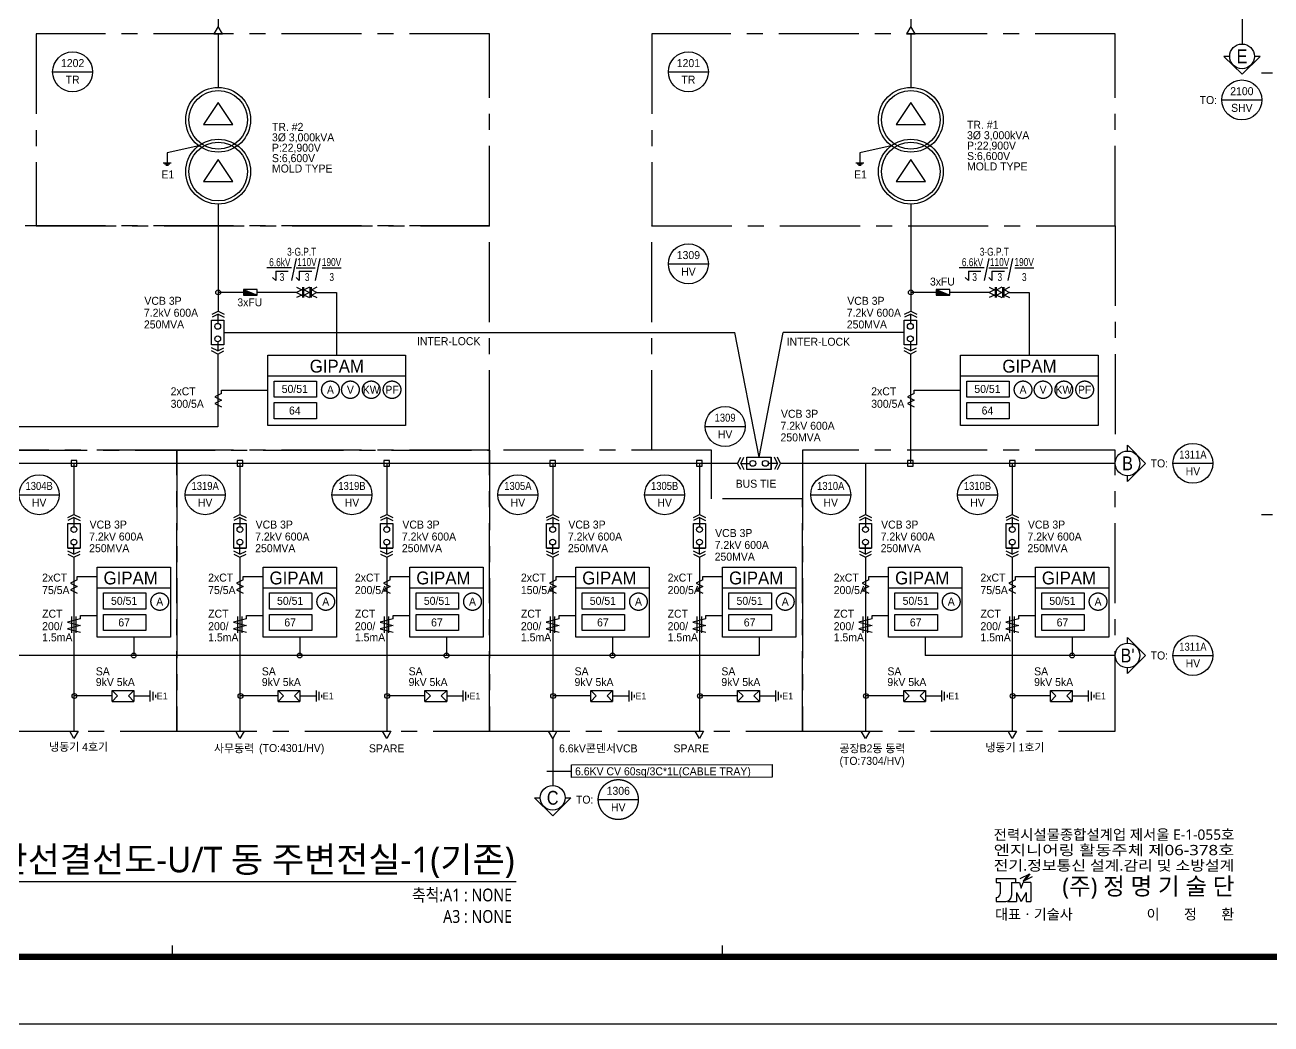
# Model space of a CAD drawing. Header units: millimetres. Extents: x 0 to 252300, y -45585 to -15885.
# Drawn here: x 17195 to 36651, y -45585 to -29982 of the extents above; entities that cross this region are included whole.
import ezdxf
from ezdxf.enums import TextEntityAlignment as Align

# ---------------------------------------------------------------- set-up
doc = ezdxf.new("R2010")
doc.units = ezdxf.units.MM
doc.header["$LTSCALE"] = 1000
for name, pattern in [('CEN', [62, 60, -1, 0, -1]), ('CENTER', [2, 1.25, -0.25, 0.25, -0.25]), ('ELP', [16.5, 14, -1, 0.5, -1])]:
    doc.linetypes.add(name, pattern=pattern)
for name, color, linetype in [('100', 4, 'Continuous'), ('11$0$TEXT', 3, 'Continuous'), ('11$1$SYM', 3, 'Continuous'), ('150', 6, 'Continuous'), ('50', 3, 'Continuous'), ('60', 2, 'Continuous'), ('ABC', 1, 'Continuous'), ('BUS', 6, 'Continuous'), ('e-line-sub', 3, 'Continuous'), ('ELEC-TEXT', 2, 'Continuous'), ('L1-CEILING', 3, 'Continuous'), ('L2', 7, 'Continuous'), ('L3-GROUND', 2, 'ELP'), ('line', 9, 'Continuous'), ('LINE3', 1, 'CENTER'), ('LL', 2, 'Continuous'), ('S', 4, 'Continuous'), ('sing', 2, 'Continuous'), ('SYM', 3, 'Continuous'), ('TIT', 2, 'Continuous'), ('XR-SHEET(통신)$0$WD-E$0$WD', 6, 'Continuous'), ('XR-SHEET-SHT', 5, 'Continuous'), ('XREF', 7, 'CEN'), ('추가도면층', 2, 'Continuous')]:
    doc.layers.add(name, color=color, linetype=linetype)
doc.layers.add('XR-SHEET-TEMP', color=171, linetype='Continuous', plot=False)
doc.styles.add('CW', font='')
doc.styles.add('GHS', font='malgun.ttf')
doc.styles.add('XR-SHEET(통신)$0$WD-E$0$GHS', font='malgun.ttf')
doc.styles.get('CW').set_extended_font_data('Dotum')

# ---------------------------------------------------------------- blocks, each defined once
blk = doc.blocks.new('A$C73120EFD')
at = {"layer": 'XR-SHEET(통신)$0$WD-E$0$WD', "color": 4}
for p, q in [((-27546, 7102), (-27546, 6933)), ((-27546, 7102), (-26702, 7102)), ((-26702, 7102), (-26702, 6933)), ((-26494, 7105), (-26082, 7309)), ((-26165, 7268), (-26370, 6991)), ((-26370, 6991), (-25958, 7194)), ((-26370, 6991), (-26257, 7073)), ((-26349, 7019), (-26236, 7101)), ((-26328, 7047), (-26215, 7129)), ((-26308, 7075), (-26194, 7157)), ((-26082, 7309), (-26288, 7031)), ((-26287, 7103), (-26173, 7186)), ((-26266, 7131), (-26153, 7214)), ((-26245, 7160), (-26132, 7242)), ((-26224, 7188), (-26111, 7270)), ((-26203, 7216), (-26090, 7298)), ((-26183, 7244), (-26117, 7292)), ((-27546, 6933), (-27377, 6933)), ((-27377, 6933), (-27377, 6434)), ((-26871, 6933), (-26871, 6358)), ((-26871, 6933), (-26534, 6933)), ((-26534, 6933), (-26449, 6680)), ((-26449, 6680), (-26365, 6933)), ((-26027, 6933), (-26365, 6933)), ((-26314, 7018), (-26278, 7045)), ((-26027, 6933), (-26027, 6105)), ((-27546, 6273), (-27546, 6105)), ((-27546, 6273), (-27538, 6273)), ((-27546, 6105), (-27124, 6105)), ((-27052, 6115), (-27052, 6105)), ((-27052, 6105), (-26660, 6105)), ((-26660, 6490), (-26449, 6105)), ((-26660, 6490), (-26660, 6105)), ((-26238, 6490), (-26449, 6105)), ((-26238, 6490), (-26238, 6105)), ((-26238, 6105), (-26027, 6105))]:
    blk.add_line(p, q, dxfattribs=at)
for centre, radius in [((-27538, 6434), 160), ((-27124, 6358), 253)]:
    blk.add_arc(centre, radius, 270, 0, dxfattribs=at)
at = {"layer": 'XR-SHEET(통신)$0$WD-E$0$WD', "color": 4, "style": 'XR-SHEET(통신)$0$WD-E$0$GHS'}
for s, width, p, p2 in [('전력시설물종합설계업 제서울 E-1-055호', 0.877197, (-27655, 8791), (-17155, 8791)), ('엔지니어링 활동주체 제06-378호', 1.078185, (-27655, 8118), (-17155, 8118)), ('전기.정보통신 설계.감리 및 소방설계', 0.962199, (-27655, 7445), (-17155, 7445))]:
    blk.add_text(s, height=450, dxfattribs=dict(at, width=width)).set_placement(p, p2, align=Align.FIT)
for s, height, p in [('(주) 정 명 기 술 단', 750, (-17155, 6387)), ('이       정       환', 450, (-17155, 5315))]:
    blk.add_text(s, height=height, dxfattribs=at).set_placement(p, align=Align.RIGHT)
blk.add_text('대표ㆍ기술사 ', height=450, dxfattribs=at).set_placement((-27597, 5315))
blk = doc.blocks.new('XR-FORM-EE', base_point=(461, 408))
at = {"layer": 'XR-SHEET-SHT', "color": 5}
blk.add_lwpolyline([(0, 118800), (168200, 118800), (168200, 0), (0, 0)], close=True, dxfattribs=at)
at = {"layer": 'XR-SHEET-SHT', "color": 5, "const_width": 400}
blk.add_lwpolyline([(9300, 114600), (163900, 114600), (163900, 4200), (9300, 4200)], close=True, dxfattribs=at)
at = {"layer": 'XR-SHEET-TEMP'}
for p, q in [((146700, 59400), (146000, 59400)), ((146700, 31800), (146000, 31800)), ((78000, 4200), (78000, 4900)), ((112350, 4200), (112350, 4900))]:
    blk.add_line(p, q, dxfattribs=at)
at = {"layer": 'S', "xscale": 1.431220871780062, "yscale": 1.431220896772468, "zscale": 1.431220886775505}
blk.add_blockref('A$C73120EFD', (168863, -1070), dxfattribs=at)

msp = doc.modelspace()

# ---------------------------------------------------------------- linework, layer by layer
at = {"color": 8}
for p, q in [((20608, -34121), (20689, -34202)), ((20608, -34129), (20681, -34202)), ((20608, -34136), (20674, -34202)), ((20608, -34144), (20666, -34202)), ((20608, -34151), (20659, -34202)), ((20608, -34159), (20651, -34202)), ((20608, -34166), (20644, -34202)), ((20608, -34174), (20636, -34202)), ((20608, -34182), (20628, -34202)), ((20608, -34189), (20621, -34202)), ((20608, -34197), (20613, -34202)), ((20613, -34118), (20696, -34202)), ((20625, -34123), (20704, -34202)), ((20638, -34128), (20712, -34202)), ((20651, -34133), (20719, -34202)), ((20663, -34138), (20727, -34202)), ((20676, -34143), (20734, -34202)), ((20688, -34148), (20742, -34202)), ((20701, -34153), (20749, -34202)), ((20714, -34158), (20757, -34202)), ((20726, -34164), (20764, -34202)), ((20739, -34169), (20772, -34202)), ((20751, -34174), (20780, -34202)), ((20764, -34179), (20787, -34202)), ((20777, -34184), (20795, -34202)), ((20789, -34189), (20802, -34202)), ((20802, -34194), (20810, -34202)), ((20814, -34199), (20817, -34202)), ((31422, -34121), (31503, -34202)), ((31422, -34129), (31495, -34202)), ((31422, -34136), (31488, -34202)), ((31422, -34144), (31480, -34202)), ((31422, -34151), (31473, -34202)), ((31422, -34159), (31465, -34202)), ((31422, -34166), (31457, -34202)), ((31422, -34174), (31450, -34202)), ((31422, -34182), (31442, -34202)), ((31422, -34189), (31435, -34202)), ((31422, -34197), (31427, -34202)), ((31427, -34118), (31510, -34202)), ((31439, -34123), (31518, -34202)), ((31452, -34128), (31525, -34202)), ((31465, -34133), (31533, -34202)), ((31477, -34138), (31541, -34202)), ((31490, -34143), (31548, -34202)), ((31502, -34148), (31556, -34202)), ((31515, -34153), (31563, -34202)), ((31527, -34158), (31571, -34202)), ((31540, -34164), (31578, -34202)), ((31553, -34169), (31586, -34202)), ((31565, -34174), (31593, -34202)), ((31578, -34179), (31601, -34202)), ((31590, -34184), (31609, -34202)), ((31603, -34189), (31616, -34202)), ((31616, -34194), (31624, -34202)), ((31628, -34199), (31631, -34202)), ((17916, -36784), (17916, -36873)), ((18005, -36784), (17916, -36784)), ((17916, -36873), (18005, -36873)), ((18005, -36873), (18005, -36784)), ((20508, -36784), (20508, -36873)), ((20597, -36784), (20508, -36784)), ((20508, -36873), (20597, -36873)), ((20597, -36873), (20597, -36784)), ((22799, -36784), (22799, -36873)), ((22888, -36784), (22799, -36784)), ((22799, -36873), (22888, -36873)), ((22888, -36873), (22888, -36784)), ((25391, -36784), (25391, -36873)), ((25480, -36784), (25391, -36784)), ((25391, -36873), (25480, -36873)), ((25480, -36873), (25480, -36784)), ((27682, -36784), (27682, -36873)), ((27771, -36784), (27682, -36784)), ((27682, -36873), (27771, -36873)), ((27771, -36873), (27771, -36784)), ((30974, -36784), (30974, -36873)), ((31063, -36784), (30974, -36784)), ((30974, -36873), (31063, -36873)), ((31063, -36873), (31063, -36784)), ((32566, -36784), (32566, -36873)), ((32655, -36784), (32566, -36784)), ((32566, -36873), (32655, -36873)), ((32655, -36873), (32655, -36784))]:
    msp.add_line(p, q, dxfattribs=at)
for centre, radius in [((20212, -34159), 37.9), ((31026, -34159), 37.9), ((20205, -34689), 45.5), ((31019, -34689), 45.5), ((20205, -34885), 45.5), ((31019, -34885), 45.5), ((28559, -36829), 45.5), ((28755, -36829), 45.5), ((17961, -37863), 45.5), ((20552, -37863), 45.5), ((22844, -37863), 45.5), ((25435, -37863), 45.5), ((27727, -37863), 45.5), ((30319, -37863), 45.5), ((32611, -37863), 45.5), ((17961, -38058), 45.5), ((20552, -38058), 45.5), ((22844, -38058), 45.5), ((25435, -38058), 45.5), ((27727, -38058), 45.5), ((30319, -38058), 45.5), ((32611, -38058), 45.5), ((18894, -39829), 37.9), ((21485, -39829), 37.9), ((23777, -39829), 37.9), ((26368, -39829), 37.9), ((33544, -39829), 37.9), ((17968, -40461), 37.9), ((20560, -40461), 37.9), ((22851, -40461), 37.9), ((25442, -40461), 37.9), ((27734, -40461), 37.9), ((30326, -40461), 37.9), ((32618, -40461), 37.9)]:
    msp.add_circle(centre, radius, dxfattribs=at)
at = {"layer": '100', "color": 8}
for p, q in [((19908, -31868), (19418, -31977)), ((30722, -31868), (30232, -31977)), ((19417, -31977), (19417, -32139)), ((30230, -31977), (30230, -32139)), ((31026, -32082), (30796, -32427)), ((19477, -32139), (19356, -32139)), ((19457, -32159), (19376, -32159)), ((19437, -32179), (19396, -32179)), ((30291, -32139), (30170, -32139)), ((30271, -32159), (30190, -32159)), ((30251, -32179), (30210, -32179))]:
    msp.add_line(p, q, dxfattribs=at)
for centre, radius in [((20212, -31463), 506), ((20212, -31463), 458), ((31026, -31463), 506), ((31026, -31463), 458), ((20212, -32273), 506), ((20212, -32273), 458), ((31026, -32273), 506), ((31026, -32273), 458)]:
    msp.add_circle(centre, radius, dxfattribs=at)
at = {"layer": '11$0$TEXT', "color": 8}
for p, q in [((25729, -41535), (28863, -41530)), ((25729, -41735), (25729, -41535)), ((28863, -41530), (28863, -41730)), ((28863, -41730), (25729, -41735))]:
    msp.add_line(p, q, dxfattribs=at)
at = {"layer": '11$1$SYM', "color": 8}
for p, q in [((25345, -41635), (25525, -41635)), ((25525, -41635), (25729, -41635))]:
    msp.add_line(p, q, dxfattribs=at)
at = {"layer": '150', "color": 8}
for p, q in [((21437, -34078), (21518, -34119)), ((21518, -34119), (21437, -34159)), ((21437, -34159), (21518, -34200)), ((21518, -34200), (21437, -34240)), ((21636, -34078), (21555, -34119)), ((21555, -34119), (21636, -34159)), ((21636, -34159), (21555, -34200)), ((21555, -34200), (21636, -34240)), ((21754, -34078), (21673, -34119)), ((21673, -34119), (21754, -34159)), ((21754, -34159), (21673, -34200)), ((21673, -34200), (21754, -34240)), ((32251, -34078), (32332, -34119)), ((32332, -34119), (32251, -34159)), ((32251, -34159), (32332, -34200)), ((32332, -34200), (32251, -34240)), ((32450, -34078), (32369, -34119)), ((32369, -34119), (32450, -34159)), ((32450, -34159), (32369, -34200)), ((32369, -34200), (32450, -34240)), ((32568, -34078), (32487, -34119)), ((32487, -34119), (32568, -34159)), ((32568, -34159), (32487, -34200)), ((32487, -34200), (32568, -34240)), ((20264, -35740), (20160, -35792)), ((20160, -35792), (20264, -35844)), ((20264, -35688), (20419, -35688)), ((20264, -35740), (20264, -35688)), ((31078, -35740), (30974, -35792)), ((30974, -35792), (31078, -35844)), ((31078, -35688), (31233, -35688)), ((31078, -35740), (31078, -35688)), ((20264, -35844), (20160, -35896)), ((20160, -35896), (20264, -35947)), ((31078, -35844), (30974, -35896)), ((30974, -35896), (31078, -35947)), ((18012, -38650), (17909, -38701)), ((17909, -38701), (18012, -38753)), ((18012, -38598), (18168, -38598)), ((18012, -38650), (18012, -38598)), ((20604, -38650), (20501, -38701)), ((20501, -38701), (20604, -38753)), ((20604, -38598), (20760, -38598)), ((20604, -38650), (20604, -38598)), ((22896, -38650), (22792, -38701)), ((22792, -38701), (22896, -38753)), ((22896, -38598), (23051, -38598)), ((22896, -38650), (22896, -38598)), ((25487, -38650), (25383, -38701)), ((25383, -38701), (25487, -38753)), ((25487, -38598), (25642, -38598)), ((25487, -38650), (25487, -38598)), ((27778, -38650), (27675, -38701)), ((27675, -38701), (27778, -38753)), ((27778, -38598), (27934, -38598)), ((27778, -38650), (27778, -38598)), ((30371, -38650), (30267, -38701)), ((30267, -38701), (30371, -38753)), ((30371, -38598), (30526, -38598)), ((30371, -38650), (30371, -38598)), ((32662, -38650), (32559, -38701)), ((32559, -38701), (32662, -38753)), ((32662, -38598), (32818, -38598)), ((32662, -38650), (32662, -38598)), ((18012, -38753), (17909, -38805)), ((17909, -38805), (18012, -38857)), ((20604, -38753), (20501, -38805)), ((20501, -38805), (20604, -38857)), ((22896, -38753), (22792, -38805)), ((22792, -38805), (22896, -38857)), ((25487, -38753), (25383, -38805)), ((25383, -38805), (25487, -38857)), ((27778, -38753), (27675, -38805)), ((27675, -38805), (27778, -38857)), ((30371, -38753), (30267, -38805)), ((30267, -38805), (30371, -38857)), ((32662, -38753), (32559, -38805)), ((32559, -38805), (32662, -38857)), ((18062, -39257), (17859, -39309)), ((17925, -39476), (17925, -39222)), ((17996, -39476), (17996, -39222)), ((18062, -39205), (18168, -39205)), ((18062, -39257), (18062, -39205)), ((20654, -39257), (20451, -39309)), ((20517, -39476), (20517, -39222)), ((20588, -39476), (20588, -39222)), ((20654, -39205), (20760, -39205)), ((20654, -39257), (20654, -39205)), ((22946, -39257), (22742, -39309)), ((22809, -39476), (22809, -39222)), ((22879, -39476), (22879, -39222)), ((22946, -39205), (23051, -39205)), ((22946, -39257), (22946, -39205)), ((25537, -39257), (25333, -39309)), ((25400, -39476), (25400, -39222)), ((25470, -39476), (25470, -39222)), ((25537, -39205), (25642, -39205)), ((25537, -39257), (25537, -39205)), ((27828, -39257), (27625, -39309)), ((27691, -39476), (27691, -39222)), ((27762, -39476), (27762, -39222)), ((27828, -39205), (27934, -39205)), ((27828, -39257), (27828, -39205)), ((30421, -39257), (30217, -39309)), ((30284, -39476), (30284, -39222)), ((30354, -39476), (30354, -39222)), ((30421, -39205), (30526, -39205)), ((30421, -39257), (30421, -39205)), ((32712, -39257), (32509, -39309)), ((32575, -39476), (32575, -39222)), ((32646, -39476), (32646, -39222)), ((32712, -39205), (32818, -39205)), ((32712, -39257), (32712, -39205)), ((17859, -39309), (18062, -39360)), ((18062, -39360), (17859, -39412)), ((17859, -39412), (18062, -39464)), ((20451, -39309), (20654, -39360)), ((20654, -39360), (20451, -39412)), ((20451, -39412), (20654, -39464)), ((22742, -39309), (22946, -39360)), ((22946, -39360), (22742, -39412)), ((22742, -39412), (22946, -39464)), ((25333, -39309), (25537, -39360)), ((25537, -39360), (25333, -39412)), ((25333, -39412), (25537, -39464)), ((27625, -39309), (27828, -39360)), ((27828, -39360), (27625, -39412)), ((27625, -39412), (27828, -39464)), ((30217, -39309), (30421, -39360)), ((30421, -39360), (30217, -39412)), ((30217, -39412), (30421, -39464)), ((32509, -39309), (32712, -39360)), ((32712, -39360), (32509, -39412)), ((32509, -39412), (32712, -39464))]:
    msp.add_line(p, q, dxfattribs=at)
at = {"layer": '50', "color": 8}
for p, q in [((20608, -34116), (20822, -34202)), ((20608, -34116), (20608, -34202)), ((20822, -34116), (20608, -34116)), ((20608, -34202), (20822, -34202)), ((20822, -34202), (20822, -34116)), ((21437, -34159), (20822, -34159)), ((21754, -34159), (22062, -34159)), ((22062, -34159), (22062, -35141)), ((31422, -34116), (31636, -34202)), ((31422, -34116), (31422, -34202)), ((31636, -34116), (31422, -34116)), ((31422, -34202), (31636, -34202)), ((31636, -34202), (31636, -34116)), ((32251, -34159), (31636, -34159)), ((32568, -34159), (32876, -34159)), ((32876, -34159), (32876, -35141)), ((20109, -34978), (20109, -34595)), ((20109, -34595), (20300, -34595)), ((20116, -34500), (20212, -34452)), ((20212, -34500), (20116, -34548)), ((20212, -34452), (20308, -34500)), ((20212, -34500), (20308, -34548)), ((20300, -34595), (20300, -34978)), ((30923, -34978), (30923, -34595)), ((30923, -34595), (31114, -34595)), ((30930, -34500), (31026, -34452)), ((31026, -34500), (30930, -34548)), ((31026, -34452), (31121, -34500)), ((31026, -34500), (31121, -34548)), ((31114, -34595), (31114, -34978)), ((20300, -34978), (20109, -34978)), ((31114, -34978), (30923, -34978)), ((20205, -35074), (20109, -35026)), ((20205, -35121), (20109, -35074)), ((20205, -35074), (20300, -35026)), ((20205, -35121), (20300, -35074)), ((31019, -35074), (30923, -35026)), ((31019, -35121), (30923, -35074)), ((31019, -35074), (31114, -35026)), ((31019, -35121), (31114, -35074)), ((28322, -36829), (28370, -36733)), ((28370, -36829), (28418, -36733)), ((28466, -36733), (28848, -36733)), ((28466, -36924), (28466, -36733)), ((28848, -36733), (28848, -36924)), ((28848, -36924), (28848, -36733)), ((28944, -36829), (28896, -36733)), ((28992, -36829), (28944, -36733)), ((28370, -36924), (28322, -36829)), ((28370, -36829), (28418, -36924)), ((28848, -36924), (28466, -36924)), ((28944, -36829), (28896, -36924)), ((28944, -36924), (28992, -36829)), ((17865, -37674), (17961, -37626)), ((17961, -37674), (17865, -37722)), ((17961, -37626), (18056, -37674)), ((17961, -37674), (18056, -37722)), ((20457, -37674), (20552, -37626)), ((20552, -37674), (20457, -37722)), ((20552, -37626), (20648, -37674)), ((20552, -37674), (20648, -37722)), ((22748, -37674), (22844, -37626)), ((22844, -37674), (22748, -37722)), ((22844, -37626), (22939, -37674)), ((22844, -37674), (22939, -37722)), ((25340, -37674), (25435, -37626)), ((25435, -37674), (25340, -37722)), ((25435, -37626), (25531, -37674)), ((25435, -37674), (25531, -37722)), ((27631, -37674), (27727, -37626)), ((27727, -37674), (27631, -37722)), ((27727, -37626), (27822, -37674)), ((27727, -37674), (27822, -37722)), ((30224, -37674), (30319, -37626)), ((30319, -37674), (30224, -37722)), ((30319, -37626), (30415, -37674)), ((30319, -37674), (30415, -37722)), ((32515, -37674), (32611, -37626)), ((32611, -37674), (32515, -37722)), ((32611, -37626), (32706, -37674)), ((32611, -37674), (32706, -37722)), ((17865, -38152), (17865, -37769)), ((17865, -37769), (18056, -37769)), ((18056, -37769), (18056, -38152)), ((20457, -38152), (20457, -37769)), ((20457, -37769), (20648, -37769)), ((20648, -37769), (20648, -38152)), ((22748, -38152), (22748, -37769)), ((22748, -37769), (22939, -37769)), ((22939, -37769), (22939, -38152)), ((25340, -38152), (25340, -37769)), ((25340, -37769), (25531, -37769)), ((25531, -37769), (25531, -38152)), ((27631, -38152), (27631, -37769)), ((27631, -37769), (27822, -37769)), ((27822, -37769), (27822, -38152)), ((30224, -38152), (30224, -37769)), ((30224, -37769), (30415, -37769)), ((30415, -37769), (30415, -38152)), ((32515, -38152), (32515, -37769)), ((32515, -37769), (32706, -37769)), ((32706, -37769), (32706, -38152)), ((18056, -38152), (17865, -38152)), ((17865, -38152), (18056, -38152)), ((17961, -38247), (17865, -38200)), ((17865, -38247), (17961, -38295)), ((17961, -38247), (18056, -38200)), ((17961, -38295), (18056, -38247)), ((20648, -38152), (20457, -38152)), ((20457, -38152), (20648, -38152)), ((20552, -38247), (20457, -38200)), ((20457, -38247), (20552, -38295)), ((20552, -38247), (20648, -38200)), ((20552, -38295), (20648, -38247)), ((22939, -38152), (22748, -38152)), ((22748, -38152), (22939, -38152)), ((22844, -38247), (22748, -38200)), ((22748, -38247), (22844, -38295)), ((22844, -38247), (22939, -38200)), ((22844, -38295), (22939, -38247)), ((25531, -38152), (25340, -38152)), ((25340, -38152), (25531, -38152)), ((25435, -38247), (25340, -38200)), ((25340, -38247), (25435, -38295)), ((25435, -38247), (25531, -38200)), ((25435, -38295), (25531, -38247)), ((27822, -38152), (27631, -38152)), ((27631, -38152), (27822, -38152)), ((27727, -38247), (27631, -38200)), ((27631, -38247), (27727, -38295)), ((27727, -38247), (27822, -38200)), ((27727, -38295), (27822, -38247)), ((30415, -38152), (30224, -38152)), ((30224, -38152), (30415, -38152)), ((30319, -38247), (30224, -38200)), ((30224, -38247), (30319, -38295)), ((30319, -38247), (30415, -38200)), ((30319, -38295), (30415, -38247)), ((32706, -38152), (32515, -38152)), ((32515, -38152), (32706, -38152)), ((32611, -38247), (32515, -38200)), ((32515, -38247), (32611, -38295)), ((32611, -38247), (32706, -38200)), ((32611, -38295), (32706, -38247)), ((18556, -40376), (18896, -40376)), ((18641, -40461), (18556, -40376)), ((18556, -40546), (18556, -40376)), ((18556, -40546), (18641, -40461)), ((18811, -40461), (18896, -40376)), ((18896, -40546), (18811, -40461)), ((18896, -40376), (18896, -40546)), ((21148, -40376), (21488, -40376)), ((21233, -40461), (21148, -40376)), ((21148, -40546), (21148, -40376)), ((21148, -40546), (21233, -40461)), ((21403, -40461), (21488, -40376)), ((21488, -40546), (21403, -40461)), ((21488, -40376), (21488, -40546)), ((23440, -40376), (23780, -40376)), ((23525, -40461), (23440, -40376)), ((23440, -40546), (23440, -40376)), ((23440, -40546), (23525, -40461)), ((23695, -40461), (23780, -40376)), ((23780, -40546), (23695, -40461)), ((23780, -40376), (23780, -40546)), ((26031, -40376), (26371, -40376)), ((26116, -40461), (26031, -40376)), ((26031, -40546), (26031, -40376)), ((26031, -40546), (26116, -40461)), ((26286, -40461), (26371, -40376)), ((26371, -40546), (26286, -40461)), ((26371, -40376), (26371, -40546)), ((28322, -40376), (28662, -40376)), ((28407, -40461), (28322, -40376)), ((28322, -40546), (28322, -40376)), ((28322, -40546), (28407, -40461)), ((28577, -40461), (28662, -40376)), ((28662, -40546), (28577, -40461)), ((28662, -40376), (28662, -40546)), ((30915, -40376), (31255, -40376)), ((31000, -40461), (30915, -40376)), ((30915, -40546), (30915, -40376)), ((30915, -40546), (31000, -40461)), ((31170, -40461), (31255, -40376)), ((31255, -40546), (31170, -40461)), ((31255, -40376), (31255, -40546)), ((33206, -40376), (33546, -40376)), ((33291, -40461), (33206, -40376)), ((33206, -40546), (33206, -40376)), ((33206, -40546), (33291, -40461)), ((33461, -40461), (33546, -40376)), ((33546, -40546), (33461, -40461)), ((33546, -40376), (33546, -40546)), ((18556, -40546), (18896, -40546)), ((21148, -40546), (21488, -40546)), ((23440, -40546), (23780, -40546)), ((26031, -40546), (26371, -40546)), ((28322, -40546), (28662, -40546)), ((30915, -40546), (31255, -40546)), ((33206, -40546), (33546, -40546))]:
    msp.add_line(p, q, dxfattribs=at)
at = {"layer": '60', "color": 8}
for p, q in [((20205, -34500), (20205, -34643)), ((31019, -34500), (31019, -34643)), ((20205, -34930), (20205, -35074)), ((31019, -34930), (31019, -35074)), ((28370, -36829), (28514, -36829)), ((28944, -36829), (28800, -36829)), ((17961, -37674), (17961, -37817)), ((20552, -37674), (20552, -37817)), ((22844, -37674), (22844, -37817)), ((25435, -37674), (25435, -37817)), ((27727, -37674), (27727, -37817)), ((30319, -37674), (30319, -37817)), ((32611, -37674), (32611, -37817)), ((17961, -38247), (17961, -38104)), ((20552, -38247), (20552, -38104)), ((22844, -38247), (22844, -38104)), ((25435, -38247), (25435, -38104)), ((27727, -38247), (27727, -38104)), ((30319, -38247), (30319, -38104)), ((32611, -38247), (32611, -38104))]:
    msp.add_line(p, q, dxfattribs=at)
at = {"layer": 'BUS', "color": 8}
for p, q in [((20212, -29485), (20212, -30009)), ((31026, -29485), (31026, -30009)), ((36198, -29518), (36198, -30280)), ((20212, -30123), (20212, -30957)), ((31026, -30123), (31026, -30957)), ((20212, -31192), (19982, -31537)), ((20442, -31537), (20212, -31192)), ((31026, -31192), (30796, -31537)), ((31256, -31537), (31026, -31192)), ((19982, -31537), (20442, -31537)), ((30796, -31537), (31256, -31537)), ((20212, -32082), (19982, -32427)), ((20442, -32427), (20212, -32082)), ((31256, -32427), (31026, -32082)), ((19982, -32427), (20442, -32427)), ((30796, -32427), (31256, -32427)), ((20212, -32779), (20212, -34452)), ((31026, -32779), (31026, -34452)), ((20205, -35121), (20205, -36257)), ((31019, -35121), (31019, -36829)), ((20205, -36257), (2981, -36257)), ((28322, -36829), (2981, -36829)), ((17961, -36829), (17961, -37626)), ((20552, -36829), (20552, -37626)), ((22844, -36829), (22844, -37626)), ((25435, -36829), (25435, -37626)), ((27727, -36829), (27727, -37626)), ((34217, -36829), (28992, -36829)), ((30319, -36829), (30319, -37626)), ((32611, -36829), (32611, -37626)), ((17961, -38295), (17961, -41011)), ((20552, -38295), (20552, -41011)), ((22844, -38295), (22844, -41011)), ((25435, -38295), (25435, -41011)), ((27727, -38295), (27727, -41011)), ((30319, -38295), (30319, -41011)), ((32611, -38295), (32611, -41011)), ((25435, -41125), (25435, -41857))]:
    msp.add_line(p, q, dxfattribs=at)
at = {"layer": 'e-line-sub', "color": 8}
for p, q in [((36004, -30473), (35915, -30473)), ((35915, -30473), (36198, -30753)), ((36198, -30753), (36481, -30473)), ((36481, -30473), (36391, -30473)), ((34410, -36635), (34410, -36546)), ((34410, -36546), (34690, -36829)), ((34690, -36829), (34410, -37112)), ((34410, -37112), (34410, -37022)), ((34410, -39636), (34410, -39546)), ((34410, -39546), (34690, -39829)), ((34690, -39829), (34410, -40112)), ((34410, -40112), (34410, -40022)), ((25152, -42051), (25242, -42051)), ((25435, -42331), (25152, -42051)), ((25718, -42051), (25435, -42331)), ((25628, -42051), (25718, -42051))]:
    msp.add_line(p, q, dxfattribs=at)
for centre in [(36198, -30473), (34410, -36829), (34410, -39829), (25435, -42051)]:
    msp.add_circle(centre, 193, dxfattribs=at)
at = {"layer": 'L1-CEILING', "color": 8}
for p, q in [((20608, -34159), (20212, -34159)), ((21528, -34078), (21528, -34240)), ((21545, -34078), (21545, -34240)), ((21645, -34078), (21645, -34240)), ((21663, -34078), (21663, -34240)), ((31422, -34159), (31026, -34159)), ((32341, -34078), (32341, -34240)), ((32359, -34078), (32359, -34240)), ((32459, -34078), (32459, -34240)), ((32477, -34078), (32477, -34240)), ((18556, -40461), (17968, -40461)), ((21148, -40461), (20560, -40461)), ((23440, -40461), (22851, -40461)), ((26031, -40461), (25442, -40461)), ((28322, -40461), (27734, -40461)), ((30915, -40461), (30326, -40461)), ((33206, -40461), (32618, -40461))]:
    msp.add_line(p, q, dxfattribs=at)
at = {"layer": 'L2', "color": 8}
for p, q in [((18896, -40461), (19153, -40461)), ((19153, -40546), (19153, -40376)), ((19195, -40525), (19195, -40397)), ((19238, -40485), (19238, -40442)), ((21488, -40461), (21745, -40461)), ((21745, -40546), (21745, -40376)), ((21787, -40525), (21787, -40397)), ((21830, -40485), (21830, -40442)), ((23780, -40461), (24036, -40461)), ((24036, -40546), (24036, -40376)), ((24079, -40525), (24079, -40397)), ((24121, -40485), (24121, -40442)), ((26371, -40461), (26628, -40461)), ((26628, -40546), (26628, -40376)), ((26670, -40525), (26670, -40397)), ((26713, -40485), (26713, -40442)), ((28662, -40461), (28919, -40461)), ((28919, -40546), (28919, -40376)), ((28962, -40525), (28962, -40397)), ((29004, -40485), (29004, -40442)), ((31255, -40461), (31512, -40461)), ((31512, -40546), (31512, -40376)), ((31554, -40525), (31554, -40397)), ((31597, -40485), (31597, -40442)), ((33546, -40461), (33803, -40461)), ((33803, -40546), (33803, -40376)), ((33846, -40525), (33846, -40397)), ((33888, -40485), (33888, -40442))]:
    msp.add_line(p, q, dxfattribs=at)
at = {"layer": 'L3-GROUND', "color": 8}
for p, q in [((20986, -35141), (23139, -35141)), ((20986, -36236), (20986, -35141)), ((23139, -35141), (23139, -36236)), ((31800, -35141), (33953, -35141)), ((31800, -36236), (31800, -35141)), ((33953, -35141), (33953, -36236)), ((20986, -35464), (23139, -35464)), ((21085, -35543), (21748, -35543)), ((21085, -35796), (21085, -35543)), ((21748, -35543), (21748, -35796)), ((31800, -35464), (33953, -35464)), ((31899, -35543), (32562, -35543)), ((31899, -35796), (31899, -35543)), ((32562, -35543), (32562, -35796)), ((21748, -35796), (21085, -35796)), ((32562, -35796), (31899, -35796)), ((21085, -35880), (21748, -35880)), ((21085, -36133), (21085, -35880)), ((21748, -35880), (21748, -36133)), ((31899, -35880), (32562, -35880)), ((31899, -36133), (31899, -35880)), ((32562, -35880), (32562, -36133)), ((21748, -36133), (21085, -36133)), ((32562, -36133), (31899, -36133)), ((23139, -36236), (20986, -36236)), ((33953, -36236), (31800, -36236)), ((18321, -38450), (19466, -38450)), ((18321, -39545), (18321, -38450)), ((19466, -38450), (19466, -39545)), ((20913, -38450), (22058, -38450)), ((20913, -39545), (20913, -38450)), ((22058, -38450), (22058, -39545)), ((23204, -38450), (24349, -38450)), ((23204, -39545), (23204, -38450)), ((24349, -38450), (24349, -39545)), ((25796, -38450), (26941, -38450)), ((25796, -39545), (25796, -38450)), ((26941, -38450), (26941, -39545)), ((28087, -38450), (29232, -38450)), ((28087, -39545), (28087, -38450)), ((29232, -38450), (29232, -39545)), ((30680, -38450), (31825, -38450)), ((30680, -39545), (30680, -38450)), ((31825, -38450), (31825, -39545)), ((32971, -38450), (34116, -38450)), ((32971, -39545), (32971, -38450)), ((34116, -38450), (34116, -39545)), ((18321, -38773), (19466, -38773)), ((18420, -38852), (19083, -38852)), ((18420, -39105), (18420, -38852)), ((19083, -38852), (19083, -39105)), ((20913, -38773), (22058, -38773)), ((21012, -38852), (21675, -38852)), ((21012, -39105), (21012, -38852)), ((21675, -38852), (21675, -39105)), ((23204, -38773), (24349, -38773)), ((23304, -38852), (23967, -38852)), ((23304, -39105), (23304, -38852)), ((23967, -38852), (23967, -39105)), ((25796, -38773), (26941, -38773)), ((25895, -38852), (26558, -38852)), ((25895, -39105), (25895, -38852)), ((26558, -38852), (26558, -39105)), ((28087, -38773), (29232, -38773)), ((28186, -38852), (28850, -38852)), ((28186, -39105), (28186, -38852)), ((28850, -38852), (28850, -39105)), ((30680, -38773), (31825, -38773)), ((30779, -38852), (31442, -38852)), ((30779, -39105), (30779, -38852)), ((31442, -38852), (31442, -39105)), ((32971, -38773), (34116, -38773)), ((33070, -38852), (33733, -38852)), ((33070, -39105), (33070, -38852)), ((33733, -38852), (33733, -39105)), ((19083, -39105), (18420, -39105)), ((21675, -39105), (21012, -39105)), ((23967, -39105), (23304, -39105)), ((26558, -39105), (25895, -39105)), ((28850, -39105), (28186, -39105)), ((31442, -39105), (30779, -39105)), ((33733, -39105), (33070, -39105)), ((18420, -39189), (19083, -39189)), ((18420, -39441), (18420, -39189)), ((19083, -39189), (19083, -39441)), ((21012, -39189), (21675, -39189)), ((21012, -39441), (21012, -39189)), ((21675, -39189), (21675, -39441)), ((23304, -39189), (23967, -39189)), ((23304, -39441), (23304, -39189)), ((23967, -39189), (23967, -39441)), ((25895, -39189), (26558, -39189)), ((25895, -39441), (25895, -39189)), ((26558, -39189), (26558, -39441)), ((28186, -39189), (28850, -39189)), ((28186, -39441), (28186, -39189)), ((28850, -39189), (28850, -39441)), ((30779, -39189), (31442, -39189)), ((30779, -39441), (30779, -39189)), ((31442, -39189), (31442, -39441)), ((33070, -39189), (33733, -39189)), ((33070, -39441), (33070, -39189)), ((33733, -39189), (33733, -39441)), ((19083, -39441), (18420, -39441)), ((21675, -39441), (21012, -39441)), ((23967, -39441), (23304, -39441)), ((26558, -39441), (25895, -39441)), ((28850, -39441), (28186, -39441)), ((31442, -39441), (30779, -39441)), ((33733, -39441), (33070, -39441)), ((19466, -39545), (18321, -39545)), ((22058, -39545), (20913, -39545)), ((24349, -39545), (23204, -39545)), ((26941, -39545), (25796, -39545)), ((29232, -39545), (28087, -39545)), ((31825, -39545), (30680, -39545)), ((34116, -39545), (32971, -39545)), ((26146, -42079), (26771, -42079))]:
    msp.add_line(p, q, dxfattribs=at)
for centre, radius in [((21965, -35679), 137), ((22277, -35679), 137), ((22602, -35679), 137), ((22927, -35679), 137), ((32779, -35679), 137), ((33091, -35679), 137), ((33416, -35679), 137), ((33741, -35679), 137), ((19300, -38988), 137), ((21892, -38988), 137), ((24183, -38988), 137), ((26774, -38988), 137), ((29066, -38988), 137), ((31658, -38988), 137), ((33950, -38988), 137), ((26459, -42079), 312)]:
    msp.add_circle(centre, radius, dxfattribs=at)
at = {"layer": 'line', "color": 8, "linetype": 'Continuous'}
for p, q in [((20419, -35688), (20986, -35688)), ((31233, -35688), (31800, -35688)), ((18168, -38598), (18321, -38598)), ((20760, -38598), (20913, -38598)), ((23051, -38598), (23204, -38598)), ((25642, -38598), (25796, -38598)), ((27934, -38598), (28087, -38598)), ((30526, -38598), (30680, -38598)), ((32818, -38598), (32971, -38598)), ((18168, -39205), (18321, -39205)), ((20760, -39205), (20913, -39205)), ((23051, -39205), (23204, -39205)), ((25642, -39205), (25796, -39205)), ((27934, -39205), (28087, -39205)), ((30526, -39205), (30680, -39205)), ((32818, -39205), (32971, -39205))]:
    msp.add_line(p, q, dxfattribs=at)
at = {"layer": 'LINE3', "color": 8}
for p, q in [((24451, -30123), (17370, -30123)), ((17370, -30123), (17370, -33121)), ((24451, -33121), (24451, -30123)), ((34217, -30123), (26984, -30123)), ((26984, -30123), (26984, -33121)), ((34217, -33121), (34217, -30123)), ((24451, -33121), (2411, -33121)), ((17370, -33121), (24451, -33121)), ((24451, -36623), (24451, -33121)), ((26984, -33121), (34217, -33121)), ((26984, -36623), (26984, -33121)), ((26984, -33121), (34217, -33121)), ((34217, -33121), (34217, -36623)), ((4917, -36623), (24451, -36623)), ((19567, -36623), (14684, -36623)), ((24451, -36623), (19567, -36623)), ((19567, -36623), (19567, -41011)), ((19567, -41011), (19567, -36623)), ((24451, -41011), (24451, -36623)), ((27915, -36623), (24451, -36623)), ((24451, -36623), (24451, -41011)), ((27915, -36623), (26984, -36623)), ((27915, -37381), (27915, -36623)), ((27915, -37381), (27915, -36623)), ((34217, -36623), (29334, -36623)), ((29334, -36623), (29334, -41011)), ((34217, -36623), (29334, -36623)), ((29334, -36623), (29334, -37381)), ((34217, -41011), (34217, -36623)), ((29334, -37381), (27915, -37381)), ((29334, -37381), (27915, -37381)), ((29334, -41011), (29334, -37381)), ((14684, -41011), (19567, -41011)), ((19567, -41011), (24451, -41011)), ((24451, -41011), (29334, -41011)), ((29334, -41011), (34217, -41011))]:
    msp.add_line(p, q, dxfattribs=at)
at = {"layer": 'LL', "color": 8}
for p, q in [((21430, -33629), (21356, -33973)), ((21799, -33629), (21725, -33973)), ((32244, -33629), (32170, -33973)), ((32612, -33629), (32539, -33973)), ((21356, -33777), (20970, -33777)), ((21111, -33826), (21307, -33826)), ((21111, -33826), (21111, -33973)), ((21430, -33777), (21725, -33777)), ((21479, -33826), (21676, -33826)), ((21479, -33826), (21479, -33973)), ((21837, -33777), (22132, -33777)), ((32170, -33777), (31784, -33777)), ((31925, -33826), (32121, -33826)), ((31925, -33826), (31925, -33973)), ((32244, -33777), (32539, -33777)), ((32293, -33826), (32490, -33826)), ((32293, -33826), (32293, -33973)), ((32651, -33777), (32946, -33777)), ((21111, -33973), (21062, -33924)), ((21479, -33973), (21430, -33924)), ((31925, -33973), (31876, -33924)), ((32293, -33973), (32244, -33924))]:
    msp.add_line(p, q, dxfattribs=at)
at = {"layer": 'sing', "color": 8}
for p, q in [((20212, -30009), (20146, -30123)), ((20146, -30123), (20278, -30123)), ((20278, -30123), (20212, -30009)), ((31026, -30009), (30960, -30123)), ((30960, -30123), (31092, -30123)), ((31092, -30123), (31026, -30009)), ((17961, -41125), (17895, -41011)), ((17895, -41011), (18026, -41011)), ((18026, -41011), (17961, -41125)), ((20552, -41125), (20487, -41011)), ((20487, -41011), (20618, -41011)), ((20618, -41011), (20552, -41125)), ((22844, -41125), (22778, -41011)), ((22778, -41011), (22910, -41011)), ((22910, -41011), (22844, -41125)), ((25435, -41125), (25370, -41011)), ((25370, -41011), (25501, -41011)), ((25501, -41011), (25435, -41125)), ((27727, -41125), (27661, -41011)), ((27661, -41011), (27792, -41011)), ((27792, -41011), (27727, -41125)), ((30319, -41125), (30253, -41011)), ((30253, -41011), (30385, -41011)), ((30385, -41011), (30319, -41125)), ((32611, -41125), (32545, -41011)), ((32545, -41011), (32676, -41011)), ((32676, -41011), (32611, -41125))]:
    msp.add_line(p, q, dxfattribs=at)
at = {"layer": 'SYM', "color": 8}
for p, q in [((17628, -30715), (18253, -30715)), ((27242, -30715), (27866, -30715)), ((35883, -31154), (36507, -31154)), ((27242, -33712), (27866, -33712)), ((27815, -36252), (28439, -36252)), ((35118, -36828), (35743, -36828)), ((17105, -37318), (17729, -37318)), ((19697, -37318), (20321, -37318)), ((21988, -37318), (22613, -37318)), ((24580, -37318), (25204, -37318)), ((26871, -37318), (27496, -37318)), ((29464, -37318), (30088, -37318)), ((31755, -37318), (32379, -37318)), ((35118, -39828), (35743, -39828))]:
    msp.add_line(p, q, dxfattribs=at)
for centre in [(17940, -30715), (27554, -30715), (36195, -31154), (27554, -33712), (28127, -36252), (35431, -36828), (17417, -37318), (20009, -37318), (22301, -37318), (24892, -37318), (27183, -37318), (29776, -37318), (32067, -37318), (35431, -39828)]:
    msp.add_circle(centre, 312, dxfattribs=at)
at = {"layer": 'TIT'}
msp.add_line((11466, -43360), (24864, -43360), dxfattribs=at)
at = {"layer": '추가도면층', "color": 8}
for p, q in [((20300, -34787), (28279, -34787)), ((28657, -36733), (28279, -34787)), ((28657, -36733), (29035, -34787)), ((30923, -34787), (29035, -34787)), ((18894, -39545), (18894, -39829)), ((21485, -39545), (21485, -39829)), ((23777, -39545), (23777, -39829)), ((26368, -39545), (26368, -39829)), ((28660, -39545), (28660, -39829)), ((31252, -39545), (31252, -39829)), ((33544, -39545), (33544, -39829)), ((28660, -39829), (4243, -39829)), ((34217, -39829), (31252, -39829))]:
    msp.add_line(p, q, dxfattribs=at)

# ---------------------------------------------------------------- block references
at = {"layer": 'XREF', "xscale": 0.25, "yscale": 0.25, "zscale": 0.25}
msp.add_blockref('XR-FORM-EE', (115, -45483), dxfattribs=at)

# ---------------------------------------------------------------- texts
at = {"layer": '100', "color": 8, "style": 'CW'}
for p in [(19326, -32379), (30140, -32379)]:
    msp.add_text('E1', height=125, dxfattribs=at).set_placement(p)
at = {"layer": '60', "color": 8, "style": 'CW'}
for s, p in [('TR. #1', (31904, -31604)), ('VCB 3P', (19060, -34353)), ('VCB 3P', (30034, -34353)), ('7.2kV 600A', (19053, -34539)), ('7.2kV 600A', (30027, -34539)), ('250MVA', (19053, -34722)), ('250MVA', (30027, -34722)), ('INTER-LOCK', (23316, -34983)), ('INTER-LOCK', (29088, -34992)), ('300/5A', (19470, -35961)), ('VCB 3P', (28999, -36117)), ('300/5A', (30408, -35961)), ('7.2kV 600A', (28992, -36304)), ('250MVA', (28992, -36486)), ('BUS TIE', (28292, -37209)), ('VCB 3P', (18205, -37847)), ('VCB 3P', (20797, -37847)), ('VCB 3P', (23088, -37847)), ('VCB 3P', (25680, -37847)), ('VCB 3P', (30563, -37847)), ('VCB 3P', (32855, -37847)), ('7.2kV 600A', (18198, -38034)), ('7.2kV 600A', (20790, -38034)), ('7.2kV 600A', (23081, -38034)), ('7.2kV 600A', (25673, -38034)), ('VCB 3P', (27971, -37979)), ('7.2kV 600A', (30556, -38034)), ('7.2kV 600A', (32848, -38034)), ('250MVA', (18198, -38216)), ('250MVA', (20790, -38216)), ('250MVA', (23081, -38216)), ('250MVA', (25673, -38216)), ('7.2kV 600A', (27964, -38165)), ('250MVA', (30556, -38216)), ('250MVA', (32848, -38216)), ('250MVA', (27964, -38348)), ('75/5A', (17464, -38870)), ('75/5A', (20056, -38870)), ('200/5A', (22347, -38870)), ('150/5A', (24939, -38870)), ('200/5A', (27230, -38870)), ('200/5A', (29823, -38870)), ('75/5A', (32114, -38870)), ('200/', (17464, -39434)), ('1.5mA', (17464, -39608)), ('200/', (20056, -39434)), ('1.5mA', (20056, -39608)), ('200/', (22347, -39434)), ('1.5mA', (22347, -39608)), ('200/', (24939, -39434)), ('1.5mA', (24939, -39608)), ('200/', (27230, -39434)), ('1.5mA', (27230, -39608)), ('200/', (29823, -39434)), ('1.5mA', (29823, -39608)), ('200/', (32114, -39434)), ('1.5mA', (32114, -39608)), ('(TO:4301/HV)', (20851, -41336)), ('(TO:7304/HV)', (29913, -41537))]:
    msp.add_text(s, height=125, dxfattribs=at).set_placement(p)
at = {"layer": '60', "color": 8, "style": 'CW', "width": 0.8}
for s, height, p in [('3-G.P.T', 124.1, (21516, -33524)), ('3-G.P.T', 124.1, (32330, -33524)), ('6.6kV', 124.1, (21175, -33685)), ('110V', 124.1, (21599, -33685)), ('190V', 124.1, (21982, -33685)), ('6.6kV', 124.1, (31989, -33685)), ('110V', 124.1, (32413, -33685)), ('190V', 124.1, (32796, -33685)), ('3', 124, (21209, -33919)), ('3', 124, (21602, -33919)), ('3', 124, (21985, -33919)), ('3', 124, (32023, -33919)), ('3', 124, (32416, -33919)), ('3', 124, (32798, -33919))]:
    msp.add_text(s, height=height, dxfattribs=at).set_placement(p, align=Align.MIDDLE)
at = {"layer": 'ABC', "color": 8, "style": 'CW'}
for s, p in [('1202', (17940, -30578)), ('1201', (27554, -30578)), ('TR', (17940, -30837)), ('TR', (27554, -30837)), ('TO:', (35672, -31155)), ('2100', (36195, -31017)), ('SHV', (36195, -31277)), ('1309', (27554, -33576)), ('HV', (27554, -33835)), ('HV', (28127, -36375)), ('TO:', (34907, -36829)), ('HV', (35431, -36951)), ('HV', (17417, -37440)), ('HV', (20009, -37440)), ('HV', (22301, -37440)), ('HV', (24892, -37440)), ('HV', (27183, -37440)), ('HV', (29776, -37440)), ('HV', (32067, -37440)), ('TO:', (34907, -39829)), ('HV', (35431, -39951)), ('TO:', (25935, -42080)), ('1306', (26459, -41942)), ('HV', (26459, -42201))]:
    msp.add_text(s, height=125, dxfattribs=at).set_placement(p, align=Align.MIDDLE)
at = {"layer": 'ABC', "color": 8, "style": 'CW', "width": 0.9}
for s, p in [('1309', (28127, -36115)), ('1311A', (35431, -36692)), ('1304B', (17417, -37181)), ('1319A', (20009, -37181)), ('1319B', (22301, -37181)), ('1305A', (24892, -37181)), ('1305B', (27183, -37181)), ('1310A', (29776, -37181)), ('1310B', (32067, -37181)), ('1311A', (35431, -39692))]:
    msp.add_text(s, height=125, dxfattribs=at).set_placement(p, align=Align.MIDDLE)
at = {"layer": 'ELEC-TEXT', "color": 8, "style": 'CW'}
msp.add_text('6.6KV CV 60sq/3C*1L(CABLE TRAY)', height=125, dxfattribs=at).set_placement((25784, -41700))
at = {"layer": 'L3-GROUND', "color": 8, "style": 'CW'}
for s, height, p in [('GIPAM', 200.9, (22065, -35411)), ('GIPAM', 200.9, (32879, -35411)), ('50/51', 125, (21409, -35729)), ('50/51', 125, (32223, -35729)), ('64', 125, (21409, -36066)), ('64', 125, (32223, -36066)), ('GIPAM', 200.9, (18846, -38719)), ('GIPAM', 200.9, (21438, -38719)), ('GIPAM', 200.9, (23729, -38719)), ('GIPAM', 200.9, (26320, -38719)), ('GIPAM', 200.9, (28612, -38719)), ('GIPAM', 200.9, (31204, -38719)), ('GIPAM', 200.9, (33496, -38719)), ('50/51', 125, (18744, -39038)), ('50/51', 125, (21336, -39038)), ('50/51', 125, (23628, -39038)), ('50/51', 125, (26219, -39038)), ('50/51', 125, (28510, -39038)), ('50/51', 125, (31103, -39038)), ('50/51', 125, (33394, -39038)), ('67', 125, (18744, -39375)), ('67', 125, (21336, -39375)), ('67', 125, (23628, -39375)), ('67', 125, (26219, -39375)), ('67', 125, (28510, -39375)), ('67', 125, (31103, -39375)), ('67', 125, (33394, -39375))]:
    msp.add_text(s, height=height, dxfattribs=at).set_placement(p, align=Align.CENTER)
for s, p in [('A', (21965, -35679)), ('V', (22277, -35679)), ('KW', (22602, -35679)), ('PF', (22927, -35679)), ('A', (32779, -35679)), ('V', (33091, -35679)), ('KW', (33416, -35679)), ('PF', (33741, -35679)), ('A', (19300, -38988)), ('A', (21892, -38988)), ('A', (24183, -38988)), ('A', (26774, -38988)), ('A', (29066, -38988)), ('A', (31658, -38988)), ('A', (33950, -38988))]:
    msp.add_text(s, height=125, dxfattribs=at).set_placement(p, align=Align.MIDDLE)
at = {"layer": 'line', "color": 8, "style": 'CW', "width": 0.9}
for s, height, p in [('E', 215, (36198, -30473)), ('B', 215, (34410, -36829)), ("B'", 214.5, (34410, -39829)), ('C', 215, (25435, -42051))]:
    msp.add_text(s, height=height, dxfattribs=at).set_placement(p, align=Align.MIDDLE)
at = {"layer": 'line', "color": 8, "style": 'CW'}
for s, height, p in [('TR. #2', 125, (21052, -31637)), ('3Ø 3,000kVA', 125, (21052, -31800)), ('3Ø 3,000kVA', 125, (31904, -31767)), ('P:22,900V', 125, (21052, -31962)), ('P:22,900V', 125, (31904, -31929)), ('S:6,600V', 125, (21052, -32125)), ('S:6,600V', 125, (31904, -32092)), ('MOLD TYPE ', 125, (21052, -32287)), ('MOLD TYPE ', 125, (31904, -32254)), ('3xFU ', 124.1, (31326, -34052)), ('3xFU ', 124.1, (20512, -34376)), ('2xCT', 125, (19470, -35766)), ('2xCT', 125, (30408, -35766)), ('2xCT', 125, (17464, -38675)), ('2xCT', 125, (20056, -38675)), ('2xCT', 125, (22347, -38675)), ('2xCT', 125, (24939, -38675)), ('2xCT', 125, (27230, -38675)), ('2xCT', 125, (29823, -38675)), ('2xCT', 125, (32114, -38675)), ('ZCT', 125, (17464, -39239)), ('ZCT', 125, (20056, -39239)), ('ZCT', 125, (22347, -39239)), ('ZCT', 125, (24939, -39239)), ('ZCT', 125, (27230, -39239)), ('ZCT', 125, (29823, -39239)), ('ZCT', 125, (32114, -39239)), ('SA', 125, (18302, -40139)), ('SA', 125, (20894, -40139)), ('SA', 125, (23186, -40139)), ('SA', 125, (25777, -40139)), ('SA', 125, (28069, -40139)), ('SA', 125, (30661, -40139)), ('SA', 125, (32952, -40139)), ('9kV 5kA', 125, (18302, -40306)), ('9kV 5kA', 125, (20894, -40306)), ('9kV 5kA', 125, (23185, -40306)), ('9kV 5kA', 125, (25776, -40306)), ('9kV 5kA', 125, (28068, -40306)), ('9kV 5kA', 125, (30660, -40306)), ('9kV 5kA', 125, (32952, -40306)), ('냉동기 4호기', 125, (17573, -41318)), ('사무동력', 125, (20147, -41342)), ('SPARE', 125, (22566, -41342)), ('6.6kV콘덴서VCB', 125, (25535, -41342)), ('SPARE', 125, (27321, -41342)), ('공장B2동 동력', 125, (29913, -41342)), ('냉동기 1호기', 125, (32192, -41327))]:
    msp.add_text(s, height=height, dxfattribs=at).set_placement(p)
for p in [(19338, -40463), (21930, -40463), (24221, -40463), (26813, -40463), (29104, -40463), (31697, -40463), (33988, -40463)]:
    msp.add_text('E1', height=106, dxfattribs=at).set_placement(p, align=Align.MIDDLE)
at = {"layer": 'TIT', "style": 'GHS'}
msp.add_text('22.9kV 수전설비 단선결선도-U/T 동 주변전실-1(기존)', height=400, dxfattribs=at).set_placement((24841, -43015), align=Align.MIDDLE_RIGHT)
at = {"layer": 'TIT', "style": 'GHS', "width": 0.85}
for s, p in [('축척:A1 : NONE', (24800, -43669)), ('A3 : NONE', (24800, -44004))]:
    msp.add_text(s, height=200, dxfattribs=at).set_placement(p, align=Align.RIGHT)

doc.saveas('drawing.dxf')
